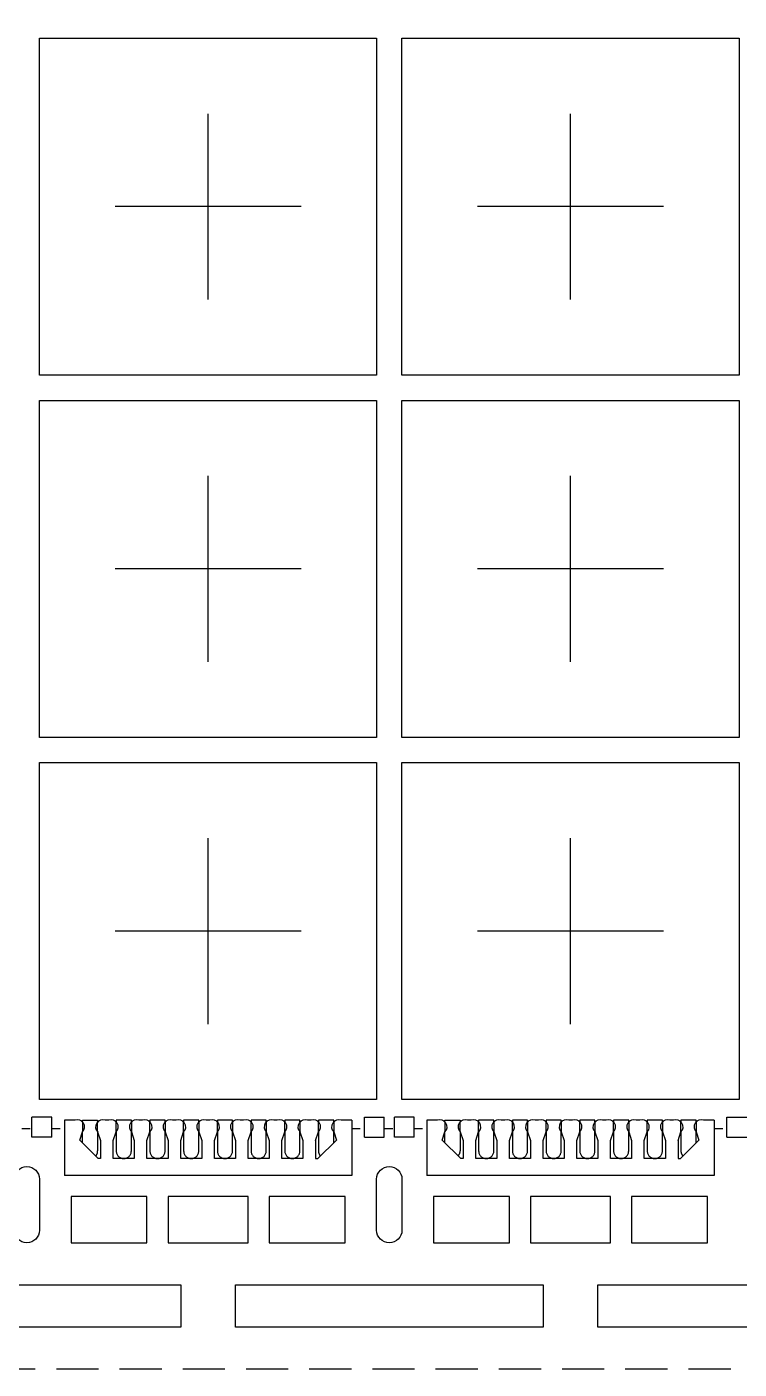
# Model space of a CAD drawing. Extents: x 580 to 695, y -153 to -2.
# Drawn here: x 619.3 to 627.75, y -77.29 to -61.36 of the extents above; entities that cross this region are included whole.
import ezdxf

# ---------------------------------------------------------------- set-up
doc = ezdxf.new("R2010")
doc.units = 0
doc.header["$LTSCALE"] = 5
doc.header["$MEASUREMENT"] = 0
doc.linetypes.add('CENTER', pattern=[2, 1.25, -0.25, 0.25, -0.25])
doc.linetypes.add('HIDDEN', pattern=[0.375, 0.25, -0.125])
doc.layers.add('1', color=7, linetype='CONTINUOUS')
doc.layers.add('1D', color=4, linetype='CONTINUOUS')

msp = doc.modelspace()

# ---------------------------------------------------------------- linework, layer by layer
at = {"layer": '1'}
for p, q in [((619.362, -74.54), (619.362, -74.305)), ((619.597, -74.305), (619.362, -74.305)), ((619.597, -74.54), (619.597, -74.305)), ((619.873, -74.34), (619.747, -74.34)), ((619.962, -74.359), (619.962, -74.479)), ((620.142, -74.479), (620.142, -74.359)), ((620.273, -74.34), (620.231, -74.34)), ((620.362, -74.479), (620.362, -74.359)), ((620.542, -74.359), (620.542, -74.479)), ((620.673, -74.34), (620.631, -74.34)), ((620.762, -74.479), (620.762, -74.359)), ((620.942, -74.359), (620.942, -74.479)), ((621.073, -74.34), (621.031, -74.34)), ((621.162, -74.479), (621.162, -74.359)), ((621.342, -74.359), (621.342, -74.479)), ((621.473, -74.34), (621.431, -74.34)), ((621.562, -74.479), (621.562, -74.359)), ((621.742, -74.359), (621.742, -74.479)), ((621.873, -74.34), (621.831, -74.34)), ((621.962, -74.479), (621.962, -74.359)), ((622.142, -74.359), (622.142, -74.479)), ((622.273, -74.34), (622.231, -74.34)), ((622.362, -74.479), (622.362, -74.359)), ((622.542, -74.359), (622.542, -74.479)), ((622.673, -74.34), (622.631, -74.34)), ((622.762, -74.479), (622.762, -74.359)), ((622.942, -74.359), (622.942, -74.479)), ((623.157, -74.34), (623.031, -74.34)), ((623.307, -74.305), (623.542, -74.305)), ((623.307, -74.54), (623.307, -74.305)), ((623.542, -74.54), (623.542, -74.305)), ((623.662, -74.54), (623.662, -74.305)), ((623.897, -74.305), (623.662, -74.305)), ((623.897, -74.54), (623.897, -74.305)), ((624.173, -74.34), (624.047, -74.34)), ((624.262, -74.359), (624.262, -74.479)), ((624.442, -74.479), (624.442, -74.359)), ((624.573, -74.34), (624.531, -74.34)), ((624.662, -74.479), (624.662, -74.359)), ((624.842, -74.359), (624.842, -74.479)), ((624.973, -74.34), (624.931, -74.34)), ((625.062, -74.479), (625.062, -74.359)), ((625.242, -74.359), (625.242, -74.479)), ((625.373, -74.34), (625.331, -74.34)), ((625.462, -74.479), (625.462, -74.359)), ((625.642, -74.359), (625.642, -74.479)), ((625.773, -74.34), (625.731, -74.34)), ((625.862, -74.479), (625.862, -74.359)), ((626.042, -74.359), (626.042, -74.479)), ((626.173, -74.34), (626.131, -74.34)), ((626.262, -74.479), (626.262, -74.359)), ((626.442, -74.359), (626.442, -74.479)), ((626.573, -74.34), (626.531, -74.34)), ((626.662, -74.479), (626.662, -74.359)), ((626.842, -74.359), (626.842, -74.479)), ((626.973, -74.34), (626.931, -74.34)), ((627.062, -74.479), (627.062, -74.359)), ((627.242, -74.359), (627.242, -74.479)), ((627.457, -74.34), (627.331, -74.34)), ((627.607, -74.305), (627.842, -74.305)), ((627.607, -74.54), (627.607, -74.305)), ((619.597, -74.54), (619.362, -74.54)), ((619.929, -74.575), (619.962, -74.479)), ((620.142, -74.479), (620.177, -74.58)), ((620.327, -74.58), (620.362, -74.479)), ((620.542, -74.479), (620.577, -74.58)), ((620.727, -74.58), (620.762, -74.479)), ((620.942, -74.479), (620.977, -74.58)), ((621.127, -74.58), (621.162, -74.479)), ((621.342, -74.479), (621.377, -74.58)), ((621.527, -74.58), (621.562, -74.479)), ((621.742, -74.479), (621.777, -74.58)), ((621.927, -74.58), (621.962, -74.479)), ((622.142, -74.479), (622.177, -74.58)), ((622.327, -74.58), (622.362, -74.479)), ((622.542, -74.479), (622.577, -74.58)), ((622.727, -74.58), (622.762, -74.479)), ((622.942, -74.479), (622.975, -74.575)), ((623.307, -74.54), (623.542, -74.54)), ((623.897, -74.54), (623.662, -74.54)), ((624.229, -74.575), (624.262, -74.479)), ((624.442, -74.479), (624.477, -74.58)), ((624.627, -74.58), (624.662, -74.479)), ((624.842, -74.479), (624.877, -74.58)), ((625.027, -74.58), (625.062, -74.479)), ((625.242, -74.479), (625.277, -74.58)), ((625.427, -74.58), (625.462, -74.479)), ((625.642, -74.479), (625.677, -74.58)), ((625.827, -74.58), (625.862, -74.479)), ((626.042, -74.479), (626.077, -74.58)), ((626.227, -74.58), (626.262, -74.479)), ((626.442, -74.479), (626.477, -74.58)), ((626.627, -74.58), (626.662, -74.479)), ((626.842, -74.479), (626.877, -74.58)), ((627.027, -74.58), (627.062, -74.479)), ((627.242, -74.479), (627.275, -74.575)), ((627.607, -74.54), (627.842, -74.54)), ((620.149, -74.795), (619.929, -74.575)), ((620.177, -74.58), (620.177, -74.795)), ((620.327, -74.795), (620.327, -74.58)), ((620.577, -74.58), (620.577, -74.795)), ((620.727, -74.795), (620.727, -74.58)), ((620.977, -74.58), (620.977, -74.795)), ((621.127, -74.795), (621.127, -74.58)), ((621.377, -74.58), (621.377, -74.795)), ((621.527, -74.795), (621.527, -74.58)), ((621.777, -74.58), (621.777, -74.795)), ((621.927, -74.795), (621.927, -74.58)), ((622.177, -74.58), (622.177, -74.795)), ((622.327, -74.795), (622.327, -74.58)), ((622.577, -74.58), (622.577, -74.795)), ((622.727, -74.58), (622.727, -74.795)), ((622.755, -74.795), (622.975, -74.575)), ((624.449, -74.795), (624.229, -74.575)), ((624.477, -74.58), (624.477, -74.795)), ((624.627, -74.795), (624.627, -74.58)), ((624.877, -74.58), (624.877, -74.795)), ((625.027, -74.795), (625.027, -74.58)), ((625.277, -74.58), (625.277, -74.795)), ((625.427, -74.795), (625.427, -74.58)), ((625.677, -74.58), (625.677, -74.795)), ((625.827, -74.795), (625.827, -74.58)), ((626.077, -74.58), (626.077, -74.795)), ((626.227, -74.795), (626.227, -74.58)), ((626.477, -74.58), (626.477, -74.795)), ((626.627, -74.795), (626.627, -74.58)), ((626.877, -74.58), (626.877, -74.795)), ((627.027, -74.58), (627.027, -74.795)), ((627.055, -74.795), (627.275, -74.575))]:
    msp.add_line(p, q, dxfattribs=at)
at = {"layer": '1', "color": 7}
for p, q in [((619.747, -74.34), (619.747, -74.995)), ((623.157, -74.34), (623.157, -74.995)), ((624.047, -74.34), (624.047, -74.995)), ((627.457, -74.34), (627.457, -74.995)), ((620.177, -74.795), (620.149, -74.795)), ((620.577, -74.795), (620.327, -74.795)), ((620.977, -74.795), (620.727, -74.795)), ((621.377, -74.795), (621.127, -74.795)), ((621.777, -74.795), (621.527, -74.795)), ((622.177, -74.795), (621.927, -74.795)), ((622.577, -74.795), (622.327, -74.795)), ((622.727, -74.795), (622.755, -74.795)), ((624.477, -74.795), (624.449, -74.795)), ((624.877, -74.795), (624.627, -74.795)), ((625.277, -74.795), (625.027, -74.795)), ((625.677, -74.795), (625.427, -74.795)), ((626.077, -74.795), (625.827, -74.795)), ((626.477, -74.795), (626.227, -74.795)), ((626.877, -74.795), (626.627, -74.795)), ((627.027, -74.795), (627.055, -74.795)), ((623.157, -74.995), (619.747, -74.995)), ((627.457, -74.995), (624.047, -74.995))]:
    msp.add_line(p, q, dxfattribs=at)
at = {"layer": '1', "ltscale": 10}
for points in [[(619.452, -75.04), (619.452, -75.645, -1), (619.152, -75.645), (619.152, -75.04, -1)], [(623.752, -75.04), (623.752, -75.645, -1), (623.452, -75.645), (623.452, -75.04, -1)]]:
    msp.add_lwpolyline(points, format="xyb", close=True, dxfattribs=at)
for points in [[(619.827, -75.245), (619.827, -75.795), (620.727, -75.795), (620.727, -75.245)], [(620.977, -75.245), (620.977, -75.795), (621.927, -75.795), (621.927, -75.245)], [(622.177, -75.245), (622.177, -75.795), (623.077, -75.795), (623.077, -75.245)], [(624.127, -75.245), (624.127, -75.795), (625.027, -75.795), (625.027, -75.245)], [(625.277, -75.245), (625.277, -75.795), (626.227, -75.795), (626.227, -75.245)], [(626.477, -75.245), (626.477, -75.795), (627.377, -75.795), (627.377, -75.245)], [(617.477, -76.295), (621.127, -76.295), (621.127, -76.795), (617.477, -76.795)], [(621.777, -76.295), (625.427, -76.295), (625.427, -76.795), (621.777, -76.795)], [(626.077, -76.295), (629.727, -76.295), (629.727, -76.795), (626.077, -76.795)]]:
    msp.add_lwpolyline(points, close=True, dxfattribs=at)
at = {"layer": '1'}
for centre, start, end in [((619.903, -74.419), 314.7159, 110.4592), ((620.202, -74.419), 69.5408, 225.2841), ((620.303, -74.419), 314.7159, 110.4592), ((620.602, -74.419), 69.5408, 225.2841), ((620.703, -74.419), 314.7159, 110.4592), ((621.002, -74.419), 69.5408, 225.2841), ((621.103, -74.419), 314.7159, 110.4592), ((621.402, -74.419), 69.5408, 225.2841), ((621.503, -74.419), 314.7159, 110.4592), ((621.802, -74.419), 69.5408, 225.2841), ((621.903, -74.419), 314.7159, 110.4592), ((622.202, -74.419), 69.5408, 225.2841), ((622.303, -74.419), 314.7159, 110.4592), ((622.602, -74.419), 69.5408, 225.2841), ((622.703, -74.419), 314.7159, 110.4592), ((623.002, -74.419), 69.5408, 225.2841), ((624.203, -74.419), 314.7159, 110.4592), ((624.502, -74.419), 69.5408, 225.2841), ((624.603, -74.419), 314.7159, 110.4592), ((624.902, -74.419), 69.5408, 225.2841), ((625.003, -74.419), 314.7159, 110.4592), ((625.302, -74.419), 69.5408, 225.2841), ((625.403, -74.419), 314.7159, 110.4592), ((625.702, -74.419), 69.5408, 225.2841), ((625.803, -74.419), 314.7159, 110.4592), ((626.102, -74.419), 69.5408, 225.2841), ((626.203, -74.419), 314.7159, 110.4592), ((626.502, -74.419), 69.5408, 225.2841), ((626.603, -74.419), 314.7159, 110.4592), ((626.902, -74.419), 69.5408, 225.2841), ((627.003, -74.419), 314.7159, 110.4592), ((627.302, -74.419), 69.5408, 225.2841)]:
    msp.add_arc(centre, 0.0843, start, end, dxfattribs=at)
at = {"layer": '1D', "linetype": 'CENTER'}
for p, q in [((621.452, -64.598), (621.452, -62.392)), ((625.752, -64.598), (625.752, -62.392)), ((622.555, -63.495), (620.349, -63.495)), ((626.855, -63.495), (624.649, -63.495)), ((621.452, -68.898), (621.452, -66.692)), ((625.752, -68.898), (625.752, -66.692)), ((622.555, -67.795), (620.349, -67.795)), ((626.855, -67.795), (624.649, -67.795)), ((621.452, -73.198), (621.452, -70.992)), ((625.752, -73.198), (625.752, -70.992)), ((622.555, -72.095), (620.349, -72.095)), ((626.855, -72.095), (624.649, -72.095))]:
    msp.add_line(p, q, dxfattribs=at)
at = {"layer": '1D', "linetype": 'HIDDEN', "ltscale": 0.08}
for p, q in [((619.242, -74.44), (619.362, -74.44)), ((619.597, -74.44), (619.747, -74.44)), ((623.157, -74.44), (623.307, -74.44)), ((623.542, -74.44), (623.662, -74.44)), ((623.897, -74.44), (624.047, -74.44)), ((627.457, -74.44), (627.607, -74.44))]:
    msp.add_line(p, q, dxfattribs=at)
at = {"layer": '1D', "color": 4, "linetype": 'HIDDEN', "ltscale": 0.4}
msp.add_lwpolyline([(665.152, -15.295), (665.152, -77.295), (607.852, -77.295), (607.852, -15.295)], close=True, dxfattribs=at)
at = {"layer": '1D', "color": 2, "linetype": 'CENTER', "ltscale": 0.8}
for points in [[(619.452, -65.495), (619.452, -61.495), (623.452, -61.495), (623.452, -65.495)], [(623.752, -65.495), (623.752, -61.495), (627.752, -61.495), (627.752, -65.495)], [(619.452, -69.795), (619.452, -65.795), (623.452, -65.795), (623.452, -69.795)], [(623.752, -69.795), (623.752, -65.795), (627.752, -65.795), (627.752, -69.795)], [(619.452, -74.095), (619.452, -70.095), (623.452, -70.095), (623.452, -74.095)], [(623.752, -74.095), (623.752, -70.095), (627.752, -70.095), (627.752, -74.095)]]:
    msp.add_lwpolyline(points, close=True, dxfattribs=at)
at = {"layer": '1D', "linetype": 'HIDDEN', "ltscale": 0.3}
for points in [[(619.962, -74.359), (619.962, -74.34), (620.142, -74.34), (620.142, -74.359)], [(620.542, -74.359), (620.542, -74.34), (620.362, -74.34), (620.362, -74.359)], [(620.942, -74.359), (620.942, -74.34), (620.762, -74.34), (620.762, -74.359)], [(621.342, -74.359), (621.342, -74.34), (621.162, -74.34), (621.162, -74.359)], [(621.742, -74.359), (621.742, -74.34), (621.562, -74.34), (621.562, -74.359)], [(622.142, -74.359), (622.142, -74.34), (621.962, -74.34), (621.962, -74.359)], [(622.542, -74.359), (622.542, -74.34), (622.362, -74.34), (622.362, -74.359)], [(622.942, -74.359), (622.942, -74.34), (622.762, -74.34), (622.762, -74.359)], [(624.262, -74.359), (624.262, -74.34), (624.442, -74.34), (624.442, -74.359)], [(624.842, -74.359), (624.842, -74.34), (624.662, -74.34), (624.662, -74.359)], [(625.242, -74.359), (625.242, -74.34), (625.062, -74.34), (625.062, -74.359)], [(625.642, -74.359), (625.642, -74.34), (625.462, -74.34), (625.462, -74.359)], [(626.042, -74.359), (626.042, -74.34), (625.862, -74.34), (625.862, -74.359)], [(626.442, -74.359), (626.442, -74.34), (626.262, -74.34), (626.262, -74.359)], [(626.842, -74.359), (626.842, -74.34), (626.662, -74.34), (626.662, -74.359)], [(627.242, -74.359), (627.242, -74.34), (627.062, -74.34), (627.062, -74.359)], [(619.962, -74.608), (619.962, -74.479)], [(622.942, -74.608), (622.942, -74.479)], [(624.262, -74.608), (624.262, -74.479)], [(627.242, -74.608), (627.242, -74.479)]]:
    msp.add_lwpolyline(points, dxfattribs=at)
for points in [[(620.142, -74.479), (620.142, -74.705, -0.184483), (620.119, -74.765, -0.175674)], [(620.362, -74.479), (620.362, -74.705, 1), (620.542, -74.705), (620.542, -74.479)], [(620.762, -74.479), (620.762, -74.705, 1), (620.942, -74.705), (620.942, -74.479)], [(621.162, -74.479), (621.162, -74.705, 1), (621.342, -74.705), (621.342, -74.479)], [(621.562, -74.479), (621.562, -74.705, 1), (621.742, -74.705), (621.742, -74.479)], [(621.962, -74.479), (621.962, -74.705, 1), (622.142, -74.705), (622.142, -74.479)], [(622.362, -74.479), (622.362, -74.705, 1), (622.542, -74.705), (622.542, -74.479)], [(622.762, -74.479), (622.762, -74.705, 0.184483), (622.785, -74.765, 0.175674)], [(624.442, -74.479), (624.442, -74.705, -0.184483), (624.419, -74.765, -0.175674)], [(624.662, -74.479), (624.662, -74.705, 1), (624.842, -74.705), (624.842, -74.479)], [(625.062, -74.479), (625.062, -74.705, 1), (625.242, -74.705), (625.242, -74.479)], [(625.462, -74.479), (625.462, -74.705, 1), (625.642, -74.705), (625.642, -74.479)], [(625.862, -74.479), (625.862, -74.705, 1), (626.042, -74.705), (626.042, -74.479)], [(626.262, -74.479), (626.262, -74.705, 1), (626.442, -74.705), (626.442, -74.479)], [(626.662, -74.479), (626.662, -74.705, 1), (626.842, -74.705), (626.842, -74.479)], [(627.062, -74.479), (627.062, -74.705, 0.184483), (627.085, -74.765, 0.175674)]]:
    msp.add_lwpolyline(points, format="xyb", dxfattribs=at)

doc.saveas('drawing.dxf')
